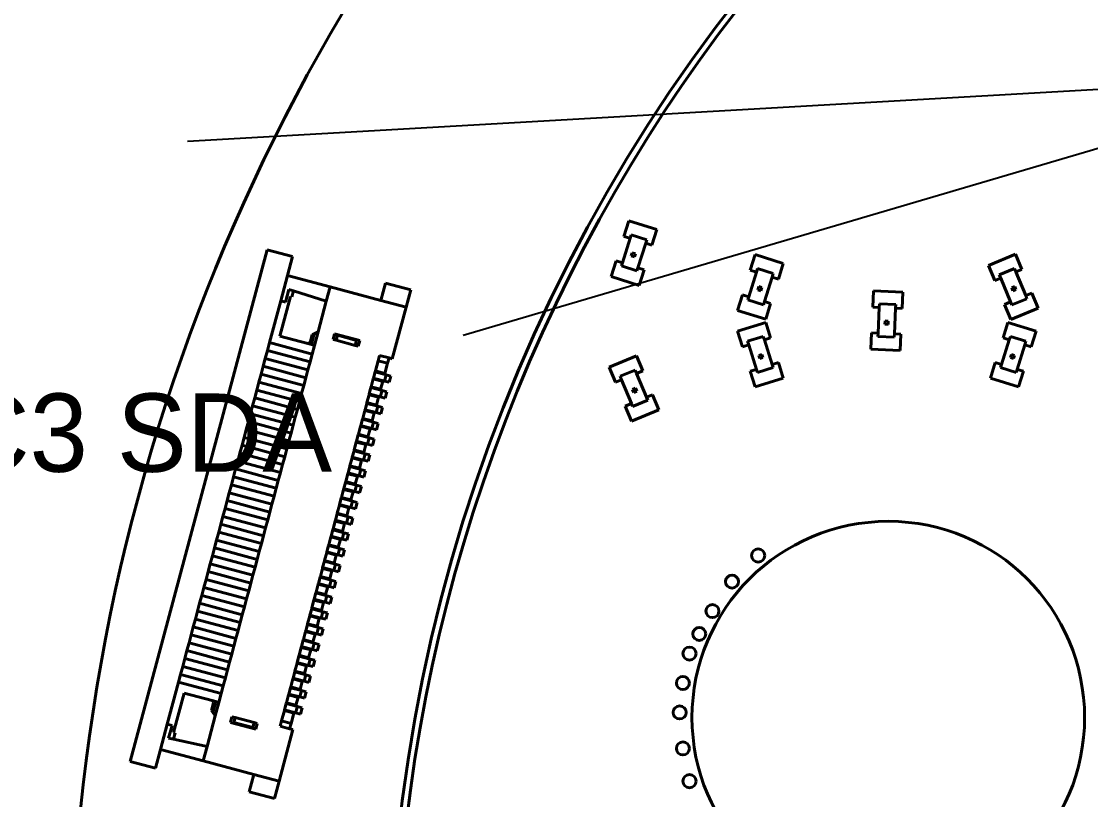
# Model space of a CAD drawing. Header units: millimetres. Extents: x 15 to 205, y 5 to 292.
# Drawn here: x 48.5 to 81.18, y 205.74 to 229.53 of the extents above; entities that cross this region are included whole.
import ezdxf

# ---------------------------------------------------------------- set-up
doc = ezdxf.new("R2010")
doc.units = ezdxf.units.MM
doc.layers.add('Annotations', color=7, linetype='Continuous')
doc.layers.add('Geometries', color=7, linetype='Continuous')
doc.dimstyles.new('ISO-25', dxfattribs={"dimtxt": 2.5, "dimasz": 2.5, "dimexe": 1.25, "dimexo": 0.625, "dimtad": 1, "dimtxsty": 'Standard', "dimcen": 2.5, "dimadec": 0, "dimazin": 0, "dimtfac": 1, "dimtmove": 0, "dimatfit": 3, "dimfxl": 1, "dimarcsym": 0})

msp = doc.modelspace()

# ---------------------------------------------------------------- linework, layer by layer
at = {"layer": 'Geometries', "linetype": 'Continuous', "lineweight": 40}
for p, q in [((67.067, 223.435), (66.917, 222.958)), ((67.925, 223.164), (67.067, 223.435)), ((66.871, 222.148), (67.107, 222.898)), ((66.917, 222.958), (67.107, 222.898)), ((67.107, 222.898), (67.141, 223.006)), ((67.141, 223.006), (67.618, 222.856)), ((67.775, 222.687), (67.925, 223.164)), ((67.584, 222.748), (67.348, 221.997)), ((67.618, 222.856), (67.584, 222.748)), ((67.584, 222.748), (67.775, 222.687)), ((51.826, 206.9), (56.019, 222.548)), ((56.019, 222.548), (56.792, 222.341)), ((56.637, 221.761), (56.792, 222.341)), ((67.144, 222.361), (67.174, 222.456)), ((67.24, 222.331), (67.144, 222.361)), ((67.174, 222.456), (67.27, 222.426)), ((67.27, 222.426), (67.24, 222.331)), ((70.931, 222.4), (70.78, 221.923)), ((71.789, 222.129), (70.931, 222.4)), ((78.893, 222.41), (78.061, 222.066)), ((79.084, 221.948), (78.893, 222.41)), ((66.68, 222.208), (66.53, 221.731)), ((66.871, 222.148), (66.68, 222.208)), ((66.841, 222.052), (66.871, 222.148)), ((67.318, 221.902), (66.841, 222.052)), ((67.348, 221.997), (67.318, 221.902)), ((67.538, 221.937), (67.348, 221.997)), ((67.388, 221.46), (67.538, 221.937)), ((70.78, 221.923), (70.971, 221.863)), ((70.971, 221.863), (71.005, 221.971)), ((71.005, 221.971), (71.482, 221.82)), ((71.639, 221.652), (71.789, 222.129)), ((78.061, 222.066), (78.252, 221.604)), ((78.394, 221.785), (78.856, 221.976)), ((78.856, 221.976), (78.899, 221.871)), ((78.899, 221.871), (79.084, 221.948)), ((56.43, 220.989), (56.637, 221.761)), ((56.637, 221.761), (57.941, 221.412)), ((66.53, 221.731), (67.388, 221.46)), ((70.735, 221.112), (70.971, 221.863)), ((71.448, 221.712), (71.211, 220.962)), ((71.482, 221.82), (71.448, 221.712)), ((71.448, 221.712), (71.639, 221.652)), ((78.252, 221.604), (78.437, 221.68)), ((78.437, 221.68), (78.394, 221.785)), ((78.738, 220.953), (78.437, 221.68)), ((78.899, 221.871), (79.2, 221.145)), ((56.575, 220.95), (56.678, 221.336)), ((56.821, 221.291), (56.678, 221.336)), ((56.771, 221.104), (56.821, 221.291)), ((57.823, 220.972), (56.821, 221.291)), ((57.823, 220.972), (57.941, 221.412)), ((59.486, 220.998), (57.941, 221.412)), ((59.486, 220.998), (59.629, 221.529)), ((59.629, 221.529), (60.401, 221.322)), ((60.259, 220.791), (60.401, 221.322)), ((71.008, 221.325), (71.038, 221.421)), ((71.103, 221.295), (71.008, 221.325)), ((71.038, 221.421), (71.134, 221.391)), ((71.134, 221.391), (71.103, 221.295)), ((74.544, 221.289), (74.523, 220.79)), ((75.443, 221.25), (74.544, 221.289)), ((78.773, 221.385), (78.865, 221.423)), ((78.811, 221.292), (78.773, 221.385)), ((78.903, 221.331), (78.811, 221.292)), ((78.865, 221.423), (78.903, 221.331)), ((56.087, 219.709), (56.43, 220.989)), ((56.399, 219.91), (56.723, 221.117)), ((56.43, 220.989), (56.575, 220.95)), ((56.723, 221.117), (56.771, 221.104)), ((57.573, 220.04), (57.823, 220.972)), ((60.259, 220.791), (59.486, 220.998)), ((70.544, 221.173), (70.393, 220.696)), ((70.735, 221.112), (70.544, 221.173)), ((70.704, 221.017), (70.735, 221.112)), ((71.181, 220.867), (70.704, 221.017)), ((71.211, 220.962), (71.181, 220.867)), ((71.402, 220.902), (71.211, 220.962)), ((75.422, 220.75), (75.443, 221.25)), ((78.738, 220.953), (78.553, 220.877)), ((78.776, 220.861), (78.738, 220.953)), ((79.238, 221.052), (78.776, 220.861)), ((79.385, 221.221), (79.2, 221.145)), ((79.2, 221.145), (79.238, 221.052)), ((79.576, 220.759), (79.385, 221.221)), ((59.837, 219.216), (60.259, 220.791)), ((70.393, 220.696), (71.252, 220.425)), ((71.252, 220.425), (71.402, 220.902)), ((74.523, 220.79), (74.722, 220.781)), ((74.688, 219.995), (74.722, 220.781)), ((74.722, 220.781), (74.727, 220.894)), ((74.727, 220.894), (75.227, 220.872)), ((75.222, 220.759), (75.188, 219.973)), ((75.227, 220.872), (75.222, 220.759)), ((75.222, 220.759), (75.422, 220.75)), ((78.553, 220.877), (78.745, 220.415)), ((78.745, 220.415), (79.576, 220.759)), ((71.252, 220.329), (70.393, 220.059)), ((71.402, 219.852), (71.252, 220.329)), ((74.897, 220.272), (74.902, 220.371)), ((74.902, 220.371), (75.001, 220.367)), ((75.001, 220.367), (74.997, 220.267)), ((78.658, 220.329), (78.508, 219.852)), ((79.516, 220.059), (78.658, 220.329)), ((57.395, 219.954), (57.33, 219.712)), ((57.454, 219.982), (57.365, 219.651)), ((57.454, 219.982), (57.395, 219.954)), ((57.454, 219.982), (57.573, 220.04)), ((57.462, 219.625), (57.573, 220.04)), ((58.028, 219.805), (58.074, 219.978)), ((58.074, 219.978), (58.847, 219.771)), ((70.393, 220.059), (70.544, 219.582)), ((74.488, 220.004), (74.466, 219.504)), ((74.688, 219.995), (74.488, 220.004)), ((74.684, 219.895), (74.688, 219.995)), ((74.997, 220.267), (74.897, 220.272)), ((75.188, 219.973), (75.183, 219.873)), ((75.387, 219.964), (75.188, 219.973)), ((75.366, 219.465), (75.387, 219.964)), ((79.366, 219.582), (79.516, 220.059)), ((56.022, 219.467), (56.087, 219.709)), ((56.087, 219.709), (57.391, 219.359)), ((57.261, 219.679), (56.399, 219.91)), ((57.33, 219.712), (57.261, 219.679)), ((57.365, 219.651), (57.261, 219.679)), ((57.462, 219.625), (57.365, 219.651)), ((57.391, 219.359), (57.462, 219.625)), ((58.124, 219.779), (58.028, 219.805)), ((58.124, 219.779), (58.166, 219.933)), ((58.704, 219.623), (58.124, 219.779)), ((58.745, 219.778), (58.166, 219.933)), ((58.704, 219.623), (58.745, 219.778)), ((58.847, 219.771), (58.8, 219.598)), ((70.544, 219.582), (70.735, 219.642)), ((70.7, 219.75), (71.177, 219.9)), ((70.735, 219.642), (70.7, 219.75)), ((70.971, 218.891), (70.735, 219.642)), ((71.177, 219.9), (71.211, 219.792)), ((71.211, 219.792), (71.402, 219.852)), ((71.211, 219.792), (71.448, 219.042)), ((75.183, 219.873), (74.684, 219.895)), ((78.462, 219.042), (78.698, 219.792)), ((78.508, 219.852), (78.698, 219.792)), ((78.698, 219.792), (78.733, 219.9)), ((78.733, 219.9), (79.209, 219.75)), ((79.175, 219.642), (78.939, 218.891)), ((79.209, 219.75), (79.175, 219.642)), ((79.175, 219.642), (79.366, 219.582)), ((55.957, 219.226), (56.022, 219.467)), ((56.022, 219.467), (57.326, 219.118)), ((57.326, 219.118), (57.391, 219.359)), ((58.8, 219.598), (58.704, 219.623)), ((59.451, 219.32), (59.407, 219.156)), ((59.451, 219.32), (59.74, 219.242)), ((67.301, 219.304), (66.47, 218.96)), ((67.493, 218.842), (67.301, 219.304)), ((71.043, 219.318), (71.138, 219.348)), ((71.073, 219.223), (71.043, 219.318)), ((71.138, 219.348), (71.168, 219.253)), ((74.466, 219.504), (75.366, 219.465)), ((78.736, 219.255), (78.766, 219.35)), ((78.766, 219.35), (78.861, 219.32)), ((78.861, 219.32), (78.831, 219.225)), ((55.828, 218.743), (55.893, 218.984)), ((55.893, 218.984), (55.957, 219.226)), ((55.893, 218.984), (57.197, 218.635)), ((55.957, 219.226), (57.261, 218.876)), ((57.261, 218.876), (57.326, 219.118)), ((59.407, 219.156), (59.323, 218.842)), ((59.407, 219.156), (59.696, 219.078)), ((59.696, 219.078), (59.612, 218.764)), ((59.74, 219.242), (59.696, 219.078)), ((59.74, 219.242), (59.837, 219.216)), ((71.168, 219.253), (71.073, 219.223)), ((71.639, 219.102), (71.448, 219.042)), ((71.448, 219.042), (71.478, 218.946)), ((71.789, 218.625), (71.639, 219.102)), ((78.271, 219.102), (78.121, 218.625)), ((78.462, 219.042), (78.271, 219.102)), ((78.432, 218.946), (78.462, 219.042)), ((78.831, 219.225), (78.736, 219.255)), ((55.763, 218.501), (55.828, 218.743)), ((55.828, 218.743), (57.132, 218.393)), ((57.197, 218.635), (57.261, 218.876)), ((59.316, 218.818), (59.264, 218.624)), ((59.323, 218.842), (59.316, 218.818)), ((59.316, 218.818), (59.654, 218.727)), ((59.612, 218.764), (59.323, 218.842)), ((59.602, 218.534), (59.654, 218.727)), ((59.654, 218.727), (59.799, 218.688)), ((59.747, 218.495), (59.799, 218.688)), ((66.47, 218.96), (66.661, 218.498)), ((66.803, 218.679), (67.265, 218.87)), ((66.846, 218.574), (66.803, 218.679)), ((67.265, 218.87), (67.308, 218.766)), ((67.308, 218.766), (67.493, 218.842)), ((67.308, 218.766), (67.609, 218.039)), ((70.971, 218.891), (70.78, 218.831)), ((70.78, 218.831), (70.931, 218.354)), ((71.001, 218.796), (70.971, 218.891)), ((71.478, 218.946), (71.001, 218.796)), ((78.909, 218.796), (78.432, 218.946)), ((78.939, 218.891), (78.909, 218.796)), ((79.13, 218.831), (78.939, 218.891)), ((78.979, 218.354), (79.13, 218.831)), ((55.698, 218.26), (55.763, 218.501)), ((55.763, 218.501), (57.067, 218.152)), ((57.067, 218.152), (57.132, 218.393)), ((57.132, 218.393), (57.197, 218.635)), ((59.187, 218.335), (59.135, 218.141)), ((59.193, 218.359), (59.187, 218.335)), ((59.187, 218.335), (59.525, 218.244)), ((59.258, 218.6), (59.193, 218.359)), ((59.483, 218.281), (59.193, 218.359)), ((59.264, 218.624), (59.258, 218.6)), ((59.548, 218.523), (59.258, 218.6)), ((59.264, 218.624), (59.602, 218.534)), ((59.548, 218.523), (59.483, 218.281)), ((59.602, 218.534), (59.747, 218.495)), ((66.661, 218.498), (66.846, 218.574)), ((67.147, 217.847), (66.846, 218.574)), ((67.182, 218.279), (67.274, 218.317)), ((67.274, 218.317), (67.312, 218.225)), ((70.931, 218.354), (71.789, 218.625)), ((78.121, 218.625), (78.979, 218.354)), ((55.569, 217.777), (55.634, 218.018)), ((55.634, 218.018), (55.698, 218.26)), ((55.634, 218.018), (56.938, 217.669)), ((55.698, 218.26), (57.002, 217.91)), ((57.002, 217.91), (57.067, 218.152)), ((59.128, 218.117), (59.064, 217.876)), ((59.135, 218.141), (59.128, 218.117)), ((59.418, 218.04), (59.128, 218.117)), ((59.135, 218.141), (59.473, 218.051)), ((59.418, 218.04), (59.354, 217.798)), ((59.473, 218.051), (59.525, 218.244)), ((59.473, 218.051), (59.618, 218.012)), ((59.525, 218.244), (59.67, 218.205)), ((59.618, 218.012), (59.67, 218.205)), ((67.22, 218.186), (67.182, 218.279)), ((67.312, 218.225), (67.22, 218.186)), ((67.794, 218.115), (67.609, 218.039)), ((67.609, 218.039), (67.647, 217.946)), ((67.985, 217.653), (67.794, 218.115)), ((55.504, 217.535), (55.569, 217.777)), ((55.569, 217.777), (56.873, 217.427)), ((56.873, 217.427), (56.938, 217.669)), ((56.938, 217.669), (57.002, 217.91)), ((59.057, 217.852), (59.006, 217.658)), ((59.064, 217.876), (59.057, 217.852)), ((59.057, 217.852), (59.395, 217.761)), ((59.354, 217.798), (59.064, 217.876)), ((59.344, 217.568), (59.395, 217.761)), ((59.395, 217.761), (59.54, 217.722)), ((59.488, 217.529), (59.54, 217.722)), ((67.147, 217.847), (66.962, 217.771)), ((66.962, 217.771), (67.154, 217.309)), ((67.185, 217.755), (67.147, 217.847)), ((67.647, 217.946), (67.185, 217.755)), ((55.44, 217.294), (55.504, 217.535)), ((55.504, 217.535), (56.808, 217.186)), ((56.808, 217.186), (56.873, 217.427)), ((58.928, 217.369), (58.876, 217.175)), ((58.934, 217.393), (58.928, 217.369)), ((58.928, 217.369), (59.266, 217.278)), ((58.999, 217.634), (58.934, 217.393)), ((59.224, 217.315), (58.934, 217.393)), ((59.006, 217.658), (58.999, 217.634)), ((59.289, 217.557), (58.999, 217.634)), ((59.006, 217.658), (59.344, 217.568)), ((59.289, 217.557), (59.224, 217.315)), ((59.344, 217.568), (59.488, 217.529)), ((67.154, 217.309), (67.985, 217.653)), ((55.31, 216.811), (55.375, 217.052)), ((55.375, 217.052), (55.44, 217.294)), ((55.375, 217.052), (56.679, 216.703)), ((55.44, 217.294), (56.744, 216.944)), ((56.744, 216.944), (56.808, 217.186)), ((58.87, 217.151), (58.805, 216.91)), ((58.876, 217.175), (58.87, 217.151)), ((59.159, 217.074), (58.87, 217.151)), ((58.876, 217.175), (59.214, 217.085)), ((59.159, 217.074), (59.095, 216.832)), ((59.214, 217.085), (59.266, 217.278)), ((59.214, 217.085), (59.359, 217.046)), ((59.266, 217.278), (59.411, 217.239)), ((59.359, 217.046), (59.411, 217.239)), ((55.246, 216.569), (55.31, 216.811)), ((55.31, 216.811), (56.614, 216.462)), ((56.614, 216.462), (56.679, 216.703)), ((56.679, 216.703), (56.744, 216.944)), ((58.747, 216.692), (58.74, 216.668)), ((58.798, 216.886), (58.747, 216.692)), ((58.747, 216.692), (59.085, 216.602)), ((58.805, 216.91), (58.798, 216.886)), ((58.798, 216.886), (59.137, 216.795)), ((59.095, 216.832), (58.805, 216.91)), ((59.085, 216.602), (59.137, 216.795)), ((59.137, 216.795), (59.281, 216.756)), ((59.23, 216.563), (59.281, 216.756)), ((55.181, 216.328), (55.246, 216.569)), ((55.246, 216.569), (56.55, 216.22)), ((56.55, 216.22), (56.614, 216.462)), ((58.669, 216.403), (58.617, 216.21)), ((58.676, 216.427), (58.669, 216.403)), ((58.669, 216.403), (59.007, 216.312)), ((58.74, 216.668), (58.676, 216.427)), ((58.965, 216.349), (58.676, 216.427)), ((59.03, 216.591), (58.74, 216.668)), ((59.03, 216.591), (58.965, 216.349)), ((59.085, 216.602), (59.23, 216.563)), ((55.051, 215.845), (55.116, 216.086)), ((55.116, 216.086), (55.181, 216.328)), ((55.116, 216.086), (56.42, 215.737)), ((55.181, 216.328), (56.485, 215.979)), ((56.485, 215.979), (56.55, 216.22)), ((58.611, 216.185), (58.546, 215.944)), ((58.617, 216.21), (58.611, 216.185)), ((58.901, 216.108), (58.611, 216.185)), ((58.617, 216.21), (58.955, 216.119)), ((58.901, 216.108), (58.836, 215.866)), ((58.955, 216.119), (59.007, 216.312)), ((58.955, 216.119), (59.1, 216.08)), ((59.007, 216.312), (59.152, 216.273)), ((59.1, 216.08), (59.152, 216.273)), ((54.987, 215.604), (55.051, 215.845)), ((55.051, 215.845), (56.355, 215.496)), ((56.355, 215.496), (56.42, 215.737)), ((56.42, 215.737), (56.485, 215.979)), ((58.481, 215.702), (58.417, 215.461)), ((58.488, 215.727), (58.481, 215.702)), ((58.771, 215.625), (58.481, 215.702)), ((58.54, 215.92), (58.488, 215.727)), ((58.488, 215.727), (58.826, 215.636)), ((58.546, 215.944), (58.54, 215.92)), ((58.54, 215.92), (58.878, 215.829)), ((58.836, 215.866), (58.546, 215.944)), ((58.826, 215.636), (58.878, 215.829)), ((58.878, 215.829), (59.023, 215.79)), ((58.971, 215.597), (59.023, 215.79)), ((54.922, 215.362), (54.987, 215.604)), ((54.987, 215.604), (56.291, 215.254)), ((56.291, 215.254), (56.355, 215.496)), ((58.41, 215.437), (58.358, 215.244)), ((58.417, 215.461), (58.41, 215.437)), ((58.41, 215.437), (58.748, 215.346)), ((58.706, 215.383), (58.417, 215.461)), ((58.771, 215.625), (58.706, 215.383)), ((58.826, 215.636), (58.971, 215.597)), ((54.793, 214.879), (54.857, 215.121)), ((54.857, 215.121), (54.922, 215.362)), ((54.857, 215.121), (56.161, 214.771)), ((54.922, 215.362), (56.226, 215.013)), ((56.226, 215.013), (56.291, 215.254)), ((58.352, 215.219), (58.287, 214.978)), ((58.358, 215.244), (58.352, 215.219)), ((58.642, 215.142), (58.352, 215.219)), ((58.358, 215.244), (58.697, 215.153)), ((58.642, 215.142), (58.577, 214.9)), ((58.697, 215.153), (58.748, 215.346)), ((58.697, 215.153), (58.841, 215.114)), ((58.748, 215.346), (58.893, 215.307)), ((58.841, 215.114), (58.893, 215.307)), ((54.728, 214.638), (54.793, 214.879)), ((54.793, 214.879), (56.097, 214.53)), ((56.097, 214.53), (56.161, 214.771)), ((56.161, 214.771), (56.226, 215.013)), ((58.223, 214.736), (58.158, 214.495)), ((58.229, 214.761), (58.223, 214.736)), ((58.512, 214.659), (58.223, 214.736)), ((58.281, 214.954), (58.229, 214.761)), ((58.229, 214.761), (58.567, 214.67)), ((58.287, 214.978), (58.281, 214.954)), ((58.281, 214.954), (58.619, 214.863)), ((58.577, 214.9), (58.287, 214.978)), ((58.567, 214.67), (58.619, 214.863)), ((58.619, 214.863), (58.764, 214.824)), ((58.712, 214.631), (58.764, 214.824)), ((54.599, 214.155), (54.663, 214.396)), ((54.663, 214.396), (54.728, 214.638)), ((54.663, 214.396), (55.967, 214.047)), ((54.728, 214.638), (56.032, 214.288)), ((56.032, 214.288), (56.097, 214.53)), ((58.151, 214.471), (58.1, 214.278)), ((58.158, 214.495), (58.151, 214.471)), ((58.151, 214.471), (58.489, 214.38)), ((58.448, 214.417), (58.158, 214.495)), ((58.512, 214.659), (58.448, 214.417)), ((58.567, 214.67), (58.712, 214.631)), ((54.534, 213.913), (54.599, 214.155)), ((54.599, 214.155), (55.903, 213.805)), ((55.967, 214.047), (56.032, 214.288)), ((58.093, 214.254), (58.028, 214.012)), ((58.1, 214.278), (58.093, 214.254)), ((58.383, 214.176), (58.093, 214.254)), ((58.1, 214.278), (58.438, 214.187)), ((58.383, 214.176), (58.318, 213.934)), ((58.438, 214.187), (58.489, 214.38)), ((58.438, 214.187), (58.583, 214.148)), ((58.489, 214.38), (58.634, 214.341)), ((58.583, 214.148), (58.634, 214.341)), ((54.469, 213.672), (54.534, 213.913)), ((54.534, 213.913), (55.838, 213.564)), ((55.838, 213.564), (55.903, 213.805)), ((55.903, 213.805), (55.967, 214.047)), ((57.964, 213.771), (57.899, 213.529)), ((57.97, 213.795), (57.964, 213.771)), ((58.254, 213.693), (57.964, 213.771)), ((58.022, 213.988), (57.97, 213.795)), ((57.97, 213.795), (58.308, 213.704)), ((58.028, 214.012), (58.022, 213.988)), ((58.022, 213.988), (58.36, 213.897)), ((58.318, 213.934), (58.028, 214.012)), ((58.308, 213.704), (58.36, 213.897)), ((58.36, 213.897), (58.505, 213.858)), ((58.453, 213.665), (58.505, 213.858)), ((54.34, 213.189), (54.404, 213.43)), ((54.404, 213.43), (54.469, 213.672)), ((54.404, 213.43), (55.708, 213.081)), ((54.469, 213.672), (55.773, 213.322)), ((55.773, 213.322), (55.838, 213.564)), ((57.893, 213.505), (57.841, 213.312)), ((57.899, 213.529), (57.893, 213.505)), ((57.893, 213.505), (58.231, 213.414)), ((58.189, 213.451), (57.899, 213.529)), ((58.179, 213.221), (58.231, 213.414)), ((58.254, 213.693), (58.189, 213.451)), ((58.231, 213.414), (58.376, 213.376)), ((58.308, 213.704), (58.453, 213.665)), ((54.275, 212.947), (54.34, 213.189)), ((54.34, 213.189), (55.644, 212.839)), ((55.708, 213.081), (55.773, 213.322)), ((57.834, 213.288), (57.77, 213.046)), ((57.841, 213.312), (57.834, 213.288)), ((58.124, 213.21), (57.834, 213.288)), ((57.841, 213.312), (58.179, 213.221)), ((58.124, 213.21), (58.059, 212.968)), ((58.179, 213.221), (58.324, 213.182)), ((58.324, 213.182), (58.376, 213.376)), ((54.21, 212.706), (54.275, 212.947)), ((54.275, 212.947), (55.579, 212.598)), ((55.579, 212.598), (55.644, 212.839)), ((55.644, 212.839), (55.708, 213.081)), ((57.705, 212.805), (57.64, 212.563)), ((57.711, 212.829), (57.705, 212.805)), ((57.995, 212.727), (57.705, 212.805)), ((57.763, 213.022), (57.711, 212.829)), ((57.711, 212.829), (58.049, 212.738)), ((57.77, 213.046), (57.763, 213.022)), ((57.763, 213.022), (58.101, 212.931)), ((58.059, 212.968), (57.77, 213.046)), ((58.049, 212.738), (58.101, 212.931)), ((58.101, 212.931), (58.246, 212.893)), ((58.194, 212.699), (58.246, 212.893)), ((54.081, 212.223), (54.146, 212.464)), ((54.146, 212.464), (54.21, 212.706)), ((54.146, 212.464), (55.45, 212.115)), ((54.21, 212.706), (55.514, 212.356)), ((55.514, 212.356), (55.579, 212.598)), ((57.634, 212.539), (57.582, 212.346)), ((57.64, 212.563), (57.634, 212.539)), ((57.634, 212.539), (57.972, 212.448)), ((57.93, 212.486), (57.64, 212.563)), ((57.92, 212.255), (57.972, 212.448)), ((57.995, 212.727), (57.93, 212.486)), ((57.972, 212.448), (58.117, 212.41)), ((58.049, 212.738), (58.194, 212.699)), ((54.016, 211.981), (54.081, 212.223)), ((54.081, 212.223), (55.385, 211.873)), ((55.385, 211.873), (55.45, 212.115)), ((55.45, 212.115), (55.514, 212.356)), ((57.576, 212.322), (57.511, 212.08)), ((57.582, 212.346), (57.576, 212.322)), ((57.865, 212.244), (57.576, 212.322)), ((57.582, 212.346), (57.92, 212.255)), ((57.865, 212.244), (57.801, 212.003)), ((57.92, 212.255), (58.065, 212.216)), ((58.065, 212.216), (58.117, 212.41)), ((53.951, 211.74), (54.016, 211.981)), ((54.016, 211.981), (55.32, 211.632)), ((55.32, 211.632), (55.385, 211.873)), ((57.446, 211.839), (57.381, 211.597)), ((57.453, 211.863), (57.446, 211.839)), ((57.736, 211.761), (57.446, 211.839)), ((57.504, 212.056), (57.453, 211.863)), ((57.453, 211.863), (57.791, 211.772)), ((57.511, 212.08), (57.504, 212.056)), ((57.504, 212.056), (57.842, 211.965)), ((57.801, 212.003), (57.511, 212.08)), ((57.791, 211.772), (57.842, 211.965)), ((57.842, 211.965), (57.987, 211.927)), ((57.936, 211.733), (57.987, 211.927)), ((53.822, 211.257), (53.887, 211.498)), ((53.887, 211.498), (53.951, 211.74)), ((53.887, 211.498), (55.191, 211.149)), ((53.951, 211.74), (55.255, 211.39)), ((55.255, 211.39), (55.32, 211.632)), ((57.375, 211.573), (57.323, 211.38)), ((57.381, 211.597), (57.375, 211.573)), ((57.375, 211.573), (57.713, 211.482)), ((57.671, 211.52), (57.381, 211.597)), ((57.661, 211.289), (57.713, 211.482)), ((57.736, 211.761), (57.671, 211.52)), ((57.713, 211.482), (57.858, 211.444)), ((57.791, 211.772), (57.936, 211.733)), ((53.757, 211.015), (53.822, 211.257)), ((53.822, 211.257), (55.126, 210.907)), ((55.126, 210.907), (55.191, 211.149)), ((55.191, 211.149), (55.255, 211.39)), ((57.317, 211.356), (57.252, 211.114)), ((57.323, 211.38), (57.317, 211.356)), ((57.606, 211.278), (57.317, 211.356)), ((57.323, 211.38), (57.661, 211.289)), ((57.606, 211.278), (57.542, 211.037)), ((57.661, 211.289), (57.806, 211.25)), ((57.806, 211.25), (57.858, 211.444)), ((53.693, 210.774), (53.757, 211.015)), ((53.757, 211.015), (55.061, 210.666)), ((55.061, 210.666), (55.126, 210.907)), ((57.187, 210.873), (57.123, 210.631)), ((57.194, 210.897), (57.187, 210.873)), ((57.477, 210.795), (57.187, 210.873)), ((57.246, 211.09), (57.194, 210.897)), ((57.194, 210.897), (57.532, 210.806)), ((57.252, 211.114), (57.246, 211.09)), ((57.246, 211.09), (57.584, 211)), ((57.542, 211.037), (57.252, 211.114)), ((57.532, 210.806), (57.584, 211)), ((57.532, 210.806), (57.677, 210.768)), ((57.584, 211), (57.729, 210.961)), ((57.677, 210.768), (57.729, 210.961)), ((53.563, 210.291), (53.628, 210.532)), ((53.628, 210.532), (53.693, 210.774)), ((53.628, 210.532), (54.932, 210.183)), ((53.693, 210.774), (54.997, 210.424)), ((54.997, 210.424), (55.061, 210.666)), ((57.116, 210.607), (57.064, 210.414)), ((57.123, 210.631), (57.116, 210.607)), ((57.116, 210.607), (57.454, 210.517)), ((57.412, 210.554), (57.123, 210.631)), ((57.402, 210.323), (57.454, 210.517)), ((57.477, 210.795), (57.412, 210.554)), ((57.454, 210.517), (57.599, 210.478)), ((57.547, 210.285), (57.599, 210.478)), ((53.499, 210.049), (53.563, 210.291)), ((53.563, 210.291), (54.867, 209.942)), ((54.867, 209.942), (54.932, 210.183)), ((54.932, 210.183), (54.997, 210.424)), ((56.993, 210.148), (56.987, 210.124)), ((57.058, 210.39), (56.993, 210.148)), ((57.283, 210.071), (56.993, 210.148)), ((57.064, 210.414), (57.058, 210.39)), ((57.348, 210.312), (57.058, 210.39)), ((57.064, 210.414), (57.402, 210.323)), ((57.348, 210.312), (57.283, 210.071)), ((57.402, 210.323), (57.547, 210.285)), ((53.434, 209.808), (53.499, 210.049)), ((53.499, 210.049), (54.803, 209.7)), ((54.803, 209.7), (54.867, 209.942)), ((56.928, 209.907), (56.864, 209.665)), ((56.935, 209.931), (56.928, 209.907)), ((57.218, 209.829), (56.928, 209.907)), ((56.987, 210.124), (56.935, 209.931)), ((56.935, 209.931), (57.273, 209.84)), ((56.987, 210.124), (57.325, 210.034)), ((57.218, 209.829), (57.154, 209.588)), ((57.273, 209.84), (57.325, 210.034)), ((57.273, 209.84), (57.418, 209.802)), ((57.325, 210.034), (57.47, 209.995)), ((57.418, 209.802), (57.47, 209.995)), ((53.304, 209.325), (53.369, 209.566)), ((53.369, 209.566), (53.434, 209.808)), ((53.369, 209.566), (54.673, 209.217)), ((53.434, 209.808), (54.738, 209.459)), ((54.738, 209.459), (54.803, 209.7)), ((56.857, 209.641), (56.806, 209.448)), ((56.864, 209.665), (56.857, 209.641)), ((56.857, 209.641), (57.195, 209.551)), ((57.154, 209.588), (56.864, 209.665)), ((57.144, 209.357), (57.195, 209.551)), ((57.195, 209.551), (57.34, 209.512)), ((57.289, 209.319), (57.34, 209.512)), ((52.961, 208.045), (53.304, 209.325)), ((53.304, 209.325), (54.608, 208.976)), ((54.608, 208.976), (54.673, 209.217)), ((54.673, 209.217), (54.738, 209.459)), ((56.734, 209.182), (56.728, 209.158)), ((56.799, 209.424), (56.734, 209.182)), ((57.024, 209.105), (56.734, 209.182)), ((56.806, 209.448), (56.799, 209.424)), ((57.089, 209.346), (56.799, 209.424)), ((56.806, 209.448), (57.144, 209.357)), ((57.089, 209.346), (57.024, 209.105)), ((57.144, 209.357), (57.289, 209.319)), ((53.151, 207.787), (53.475, 208.995)), ((53.475, 208.995), (54.337, 208.764)), ((54.537, 208.71), (54.608, 208.976)), ((56.67, 208.941), (56.605, 208.699)), ((56.676, 208.965), (56.67, 208.941)), ((56.959, 208.863), (56.67, 208.941)), ((56.728, 209.158), (56.676, 208.965)), ((56.676, 208.965), (57.014, 208.874)), ((56.728, 209.158), (57.066, 209.068)), ((56.959, 208.863), (56.895, 208.622)), ((57.014, 208.874), (57.066, 209.068)), ((57.014, 208.874), (57.159, 208.836)), ((57.066, 209.068), (57.211, 209.029)), ((57.159, 208.836), (57.211, 209.029)), ((54.379, 208.701), (54.315, 208.459)), ((54.379, 208.701), (54.337, 208.764)), ((54.337, 208.764), (54.441, 208.736)), ((54.441, 208.736), (54.352, 208.404)), ((54.426, 208.295), (54.537, 208.71)), ((54.441, 208.736), (54.537, 208.71)), ((56.598, 208.675), (56.547, 208.482)), ((56.605, 208.699), (56.598, 208.675)), ((56.598, 208.675), (56.937, 208.585)), ((56.895, 208.622), (56.605, 208.699)), ((56.885, 208.392), (56.937, 208.585)), ((56.937, 208.585), (57.081, 208.546)), ((57.03, 208.353), (57.081, 208.546)), ((54.176, 207.363), (54.426, 208.295)), ((54.352, 208.404), (54.315, 208.459)), ((54.352, 208.404), (54.426, 208.295)), ((54.891, 208.098), (54.937, 208.271)), ((54.937, 208.271), (55.034, 208.246)), ((54.993, 208.091), (55.034, 208.246)), ((55.034, 208.246), (55.614, 208.09)), ((56.54, 208.458), (56.456, 208.144)), ((56.547, 208.482), (56.54, 208.458)), ((56.83, 208.38), (56.54, 208.458)), ((56.547, 208.482), (56.885, 208.392)), ((56.83, 208.38), (56.746, 208.066)), ((56.885, 208.392), (57.03, 208.353)), ((52.754, 207.272), (52.961, 208.045)), ((52.961, 208.045), (53.106, 208.006)), ((53.106, 208.006), (53.003, 207.62)), ((55.664, 207.891), (54.891, 208.098)), ((55.572, 207.936), (54.993, 208.091)), ((55.572, 207.936), (55.614, 208.09)), ((55.614, 208.09), (55.71, 208.064)), ((55.71, 208.064), (55.664, 207.891)), ((56.377, 206.302), (56.799, 207.876)), ((56.456, 208.144), (56.412, 207.98)), ((56.702, 207.902), (56.412, 207.98)), ((56.456, 208.144), (56.746, 208.066)), ((56.746, 208.066), (56.702, 207.902)), ((56.799, 207.876), (56.702, 207.902)), ((53.003, 207.62), (53.15, 207.588)), ((53.15, 207.588), (53.199, 207.774)), ((53.15, 207.588), (54.176, 207.363)), ((53.199, 207.774), (53.151, 207.787)), ((52.599, 206.693), (52.754, 207.272)), ((54.058, 206.923), (52.754, 207.272)), ((54.058, 206.923), (54.176, 207.363)), ((51.826, 206.9), (52.599, 206.693)), ((55.604, 206.509), (54.058, 206.923)), ((55.604, 206.509), (55.462, 205.978)), ((56.377, 206.302), (55.604, 206.509)), ((56.377, 206.302), (56.234, 205.771)), ((56.234, 205.771), (55.462, 205.978))]:
    msp.add_line(p, q, dxfattribs=at)
for centre, radius in [((110, 199.295), 60), ((109.942, 199.31), 50.2), ((75, 208.245), 6), ((71.023, 213.201), 0.2), ((70.223, 212.401), 0.2), ((69.623, 211.501), 0.2), ((69.223, 210.801), 0.2), ((68.923, 210.201), 0.2), ((68.723, 209.301), 0.2), ((68.623, 208.401), 0.2), ((68.723, 207.301), 0.2), ((68.923, 206.301), 0.2)]:
    msp.add_circle(centre, radius, dxfattribs=at)
msp.add_arc((109.942, 199.31), 50, 309.6552, 230.1492, dxfattribs=at)

# ---------------------------------------------------------------- texts
at = {"layer": 'Annotations', "linetype": 'Continuous', "lineweight": 15, "insert": (43.775, 216.94), "char_height": 1.79438, "width": 84.66672, "attachment_point": 4}
msp.add_mtext('{\\fSF-Mono-Regular-Extended.ttf|b0|i0|c0|p0;\\H1.333333x;I2C3 SDA}', dxfattribs=at)

# ---------------------------------------------------------------- leaders
at = {"layer": 'Annotations', "linetype": 'Continuous', "lineweight": 15}
for points in [[(85.884, 227.708), (53.582, 225.862)], [(88.424, 227.708), (62.01, 219.922)]]:
    msp.add_leader(points, dimstyle='ISO-25', dxfattribs=at)

doc.saveas('drawing.dxf')
